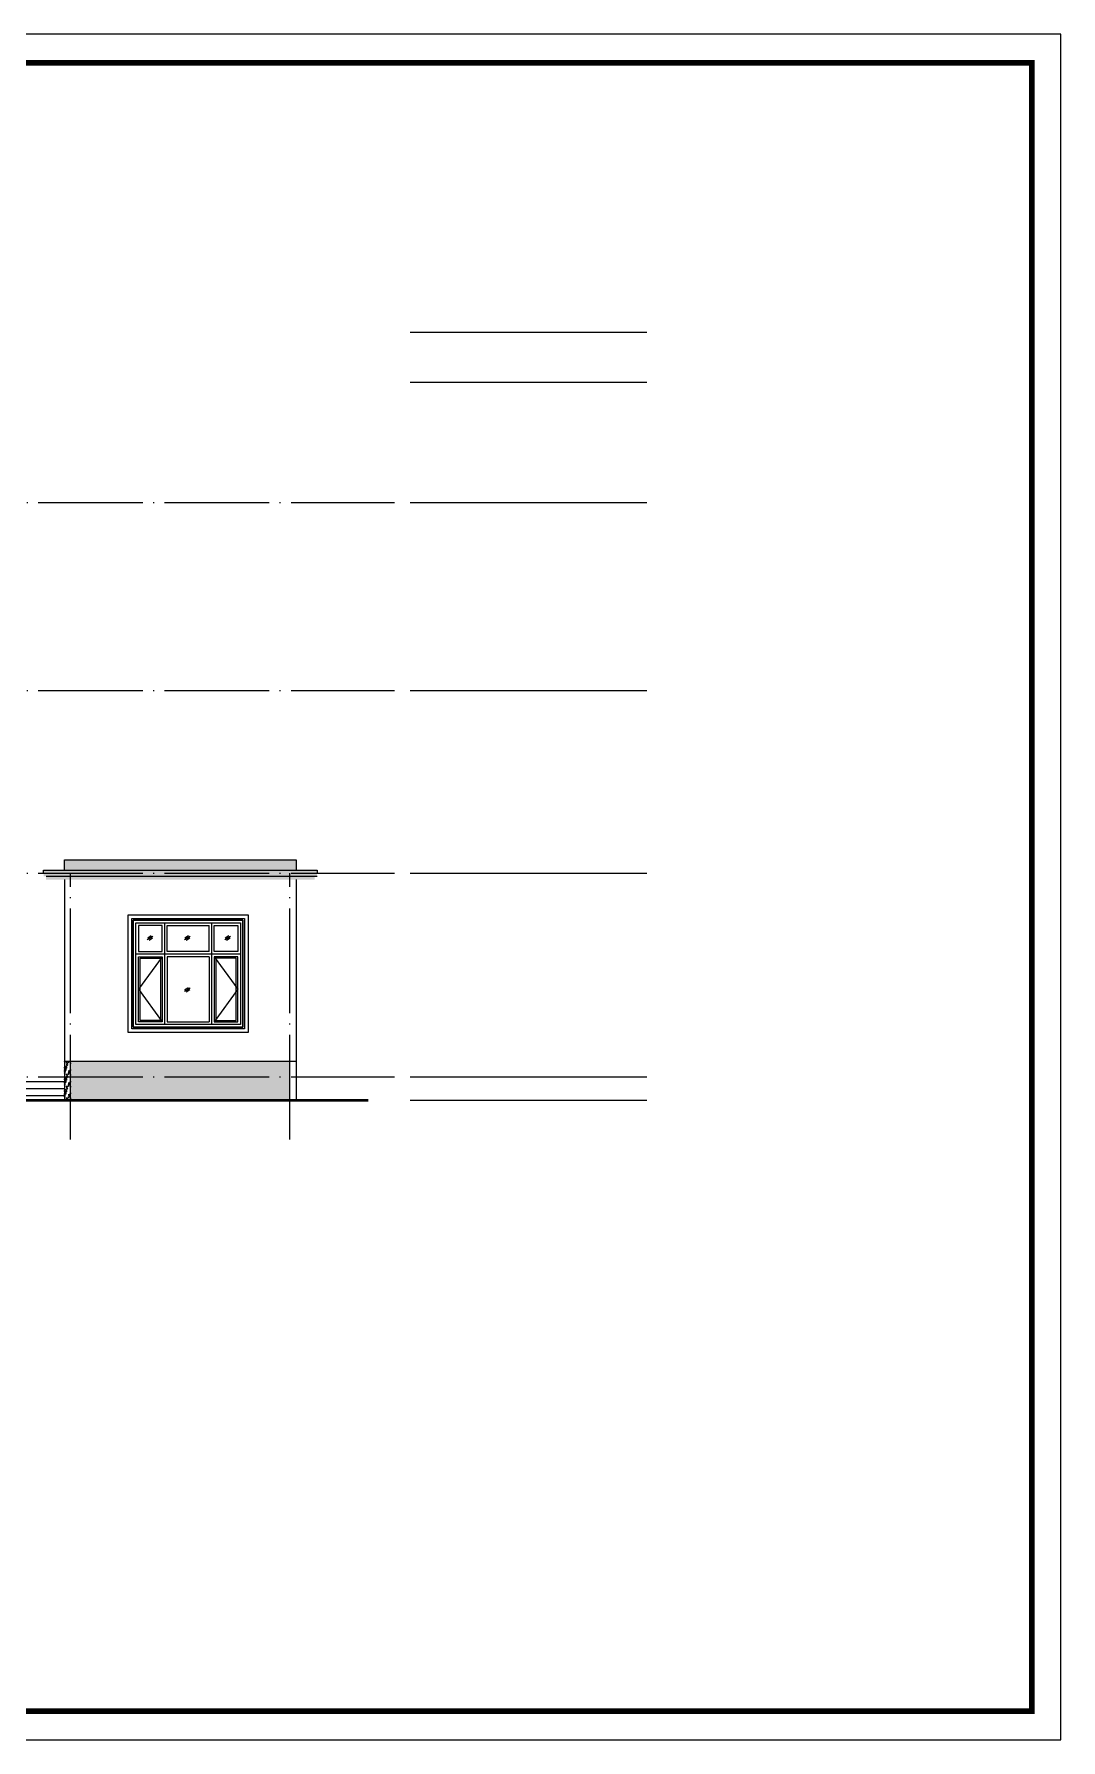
# Model space of a CAD drawing. Extents: x 44111 to 90315, y 4379 to 151689.
# Drawn here: x 70654 to 90315, y 119019 to 151689 of the extents above; entities that cross this region are included whole.
import ezdxf

# ---------------------------------------------------------------- set-up
doc = ezdxf.new("R2010")
doc.units = 0
doc.header["$LTSCALE"] = 1000
doc.header["$MEASUREMENT"] = 0
doc.linetypes.add('DOTE', pattern=[2.42, 2, -0.2, 0.02, -0.2])
for name, color, linetype in [('A-DOTE', 1, 'DOTE'), ('A-PUB_DIM', 3, 'Continuous'), ('A-立面看线', 50, 'Continuous'), ('DIM_ELEV', 3, 'Continuous'), ('J-LM-外墙材料分色', 249, 'Continuous'), ('J-LM-门窗框', 157, 'Continuous'), ('J-LM-门窗洞', 35, 'Continuous'), ('PUB_TITLE', 4, 'Continuous'), ('图框固定块', 3, 'Continuous'), ('填充墙体', 8, 'Continuous')]:
    doc.layers.add(name, color=color, linetype=linetype)
doc.layers.add('细线', color=8, linetype='Continuous', lineweight=0)
pattern_1 = [(41.9872125, (-591259.077, 755447.22), (299.9999956, 225.0000049), [4.804866, -1004.216925]), (68.1985905, (-591330.505, 755439.72), (149.9999999, 450.0000002), [17.30946, -1194.35262]), (60.945396, (-591334.077, 755431.15), (149.99998994, 225.0000064), [7.35402, -1536.99045]), (90, (-591330.5, 755437.58), (150, -9e-15), [2.142857, -222.85713]), (71.565051, (-591260.505, 755442.936), (3e-07, 225.0000005), [4.51754, -469.824105]), (171.469234, (-591260.505, 755442.936), (-149.9999995, 1.4e-06), [7.222767, -1509.5583]), (79.215702, (-591270.505, 755429.007), (150.00000075, 900.0000004), [15.269685, -1588.04715]), (62.1329961, (-591383.3624, 755497.5784), (599.99999271, 1125.0000044), [35.147284, -7345.78245]), (0, (-591381.2, 755530.57), (0, 225), [0, -150]), (64.9831065, (-591284.077, 755571.507), (300.00000076, 674.99999954), [23.647065, -2459.2947]), (81.4391104, (-591226.2196, 755482.5784), (299.999999483, 2024.99998723), [33.588522, -7020.0009]), (82.8749836, (-591309.077, 755502.936), (149.99999099, 1125.00000113), [17.276266, -3610.7397]), (76.75948, (-591324.077, 755455.793), (150.00000146, 674.99999948), [37.42339, -3892.0326]), (0, (-591347.46, 755455.9), (0, 225), [0, -150]), (0, (-591345.05, 755453.5), (0, 225), [0, -150]), (0, (-591328.18, 755465.54), (0, 225), [0, -150]), (0, (-591333, 755492.03), (0, 225), [0, -150]), (59.0362434, (-591315.505, 755492.221), (149.99998805, 225.00000645), [12.494896, -2611.4334]), (0, (-591309.1, 755502.52), (0, 225), [0, -150]), (0, (-591328.18, 755494.44), (0, 225), [0, -150]), (0, (-591320.95, 755508.9), (0, 225), [0, -150]), (0, (-591328.18, 755487.21), (0, 225), [0, -150]), (50.194429, (-591241.22, 755471.864), (150.0000001, 225.0000001), [5.57875, -1165.9587]), (90, (-591241.22, 755465.44), (150, -9e-15), [6.42857, -218.57142]), (43.6677801, (-591249.077, 755457.936), (450.00000034, 449.99999912), [10.862076, -2270.1738]), (90, (-591249.08, 755455.8), (150, -9e-15), [2.142857, -222.85713]), (39.805571, (-591255.505, 755450.436), (299.99999284, 225.00000885), [8.368125, -1748.93805]), (0, (-591277.57, 755465.54), (0, 225), [0, -150]), (0, (-591240.9, 755472.33), (0, 225), [0, -150]), (0, (-591240.9, 755472.33), (0, 225), [0, -150]), (29.3577535, (-591237.648, 755476.15), (449.9999991, 225.0000013), [13.112542, -1363.704435]), (0, (-591241.41, 755487.21), (0, 225), [0, -150]), (146.309932, (-591284.077, 755571.507), (-300.00000184, 224.9999961), [15.452362, -1607.0457]), (8.1301023, (-591300.505, 755541.507), (1499.99998944, 224.99999867), [15.152287, -3166.8282]), (47.8624052, (-591334.077, 755537.221), (600.000000265, 674.999999374), [20.22829, -4227.71235]), (14.6208739, (-591366.934, 755528.65), (899.99999752, 225.00000939), [33.956755, -3531.5025]), (0, (-591354.7, 755542.6), (0, 225), [0, -150]), (18.4349488, (-591306.934, 755520.078), (600.00000006, 224.9999993), [6.77631, -1416.248625]), (16.699244, (-591300.505, 755522.22), (149.999997, 1.24e-05), [3.72868, -779.294295]), (101.093723, (-591296.934, 755523.293), (-300.00000262, 1574.99998526), [18.561123, -3879.2748]), (0, (-591316.13, 755532.98), (0, 225), [0, -150]), (0, (-591300.58, 755541.93), (0, 225), [0, -150]), (0, (-591320.95, 755516.12), (0, 225), [0, -150]), (0, (-591340.23, 755564.29), (0, 225), [0, -150]), (0, (-591347.46, 755554.65), (0, 225), [0, -150]), (44.1449026, (-591309.077, 755568.293), (450.00000077, 449.99999998), [16.92194, -3536.6853]), (54.5829447, (-591320.505, 755552.221), (150.00000042, 224.99999911), [19.720626, -4121.6106]), (0, (-591308.87, 755568.44), (0, 225), [0, -150]), (0, (-591330.6, 755557.06), (0, 225), [0, -150]), (0, (-591308.87, 755568.44), (0, 225), [0, -150]), (0, (-591320.48, 755551.87), (0, 225), [0, -150]), (75.0685828, (-591285.505, 755543.65), (150, 675.0000002), [5.544348, -1158.76875]), (90, (-591284.08, 755549), (150, -9e-15), [22.5, -202.5]), (50.194429, (-591257.648, 755643.293), (150.0000001, 225.0000001), [5.57875, -1165.9587]), (0, (-591299.26, 755595.6), (0, 225), [0, -150]), (0, (-591294.44, 755593.2), (0, 225), [0, -150]), (0, (-591313.72, 755598), (0, 225), [0, -150]), (0, (-591289.62, 755624.5), (0, 225), [0, -150]), (53.1301023, (-591274.077, 755611.15), (150.00000021, 224.99999986), [10.714286, -2239.28565]), (90, (-591274.08, 755592.94), (150, -9e-15), [18.214285, -206.78571]), (0, (-591274.05, 755593.3), (0, 225), [0, -150]), (23.1985905, (-591262.648, 755641.15), (450.0000003, 225.0000001), [5.43984, -1136.926125]), (66.037511, (-591264.077, 755637.936), (150, 449.9999997), [3.51745, -735.14688]), (66.037511, (-591265.505, 755634.72), (150, 449.9999997), [3.51745, -735.14688]), (81.8698976, (-591267.648, 755619.721), (150.00000065, 1125.00000011), [15.152287, -3166.8282]), (90, (-591254.08, 755647.58), (150, -9e-15), [5.357144, -219.642855]), (0, (-591270.55, 755655.08), (0, 225), [0, -150])]

# ---------------------------------------------------------------- blocks, each defined once
blk = doc.blocks.new('玻璃填')
for p, q in [((-55, -32), (55, 32)), ((-47, 2), (21, 42)), ((-21, -42), (47, -2))]:
    blk.add_line(p, q)

msp = doc.modelspace()

# ---------------------------------------------------------------- hatches: boundary and pattern name
at = {"layer": 'J-LM-外墙材料分色'}
h = msp.add_hatch(dxfattribs=at)
h.set_pattern_fill('大理石', color=159, scale=50)
h.set_pattern_definition(pattern_1)
h.paths.add_polyline_path([(76073, 135679), (71233, 135679), (70834, 135679), (70834, 135619), (76073, 135619)])
h.paths.add_polyline_path([(75553, 135619), (71353, 135619), (71353, 135559), (75553, 135559)])
h.paths.add_polyline_path([(71353, 135619), (70834, 135619), (70834, 135617), (70834, 135559), (70884, 135559), (71353, 135559)])
h.paths.add_polyline_path([(71353, 135559), (70884, 135559), (70884, 135497), (71353, 135497)])
h.paths.add_polyline_path([(75553, 135559), (71353, 135559), (71353, 135497), (75553, 135497)])
h.paths.add_polyline_path([(76023, 135559), (75553, 135559), (75553, 135497), (76023, 135497)])
h.paths.add_polyline_path([(76073, 135617), (76073, 135619), (75553, 135619), (75553, 135559), (76073, 135559)])
h.paths.add_polyline_path([(75673, 135877), (71233, 135877), (71233, 135679), (75673, 135679)])
h = msp.add_hatch(dxfattribs=at)
h.set_pattern_fill('大理石', color=159, scale=50)
h.set_pattern_definition(pattern_1)
h.paths.add_polyline_path([(71353, 131719), (71233, 131719), (71233, 131269), (71353, 131269)])
h.paths.add_polyline_path([(71353, 132019), (71233, 132019), (71233, 131719), (71353, 131719)])
h = msp.add_hatch(dxfattribs=at)
h.set_pattern_fill('大理石', color=159, scale=50)
h.set_pattern_definition(pattern_1)
h.paths.add_polyline_path([(75553, 131719), (71353, 131719), (71353, 131269), (75553, 131269)])
h.paths.add_polyline_path([(75553, 132019), (71353, 132019), (71353, 131719), (75553, 131719)])

# ---------------------------------------------------------------- linework, layer by layer
at = {"layer": 'A-DOTE'}
for p, q in [((53793, 142719), (77553, 142719)), ((53793, 139119), (77553, 139119)), ((53793, 135619), (77553, 135619)), ((71353, 130520), (71353, 135619)), ((75553, 130520), (75553, 135619)), ((53793, 131719), (77553, 131719))]:
    msp.add_line(p, q, dxfattribs=at)
at = {"layer": 'A-PUB_DIM'}
msp.add_line((71233, 131269), (69843, 131269), dxfattribs=at)
at = {"layer": 'A-立面看线'}
for p, q in [((70834, 135617), (70834, 135679)), ((70834, 135679), (71233, 135679)), ((71233, 135679), (71233, 135877)), ((71233, 135877), (75673, 135877)), ((71233, 135679), (76073, 135679)), ((75673, 135877), (75673, 135679)), ((76073, 135679), (76073, 135617)), ((70884, 135559), (76073, 135559)), ((71233, 135497), (71233, 131269)), ((75673, 135497), (75673, 131269)), ((71233, 132019), (75673, 132019)), ((71233, 131619), (69793, 131619)), ((71233, 131486), (69793, 131486)), ((71233, 131353), (69843, 131353))]:
    msp.add_line(p, q, dxfattribs=at)
for points, const_width in [([(76023, 135497), (70884, 135497), (70884, 135559), (70834, 135559), (70834, 135617)], 0.1), ([(76073, 135617), (76073, 135559), (76023, 135559), (76023, 135497), (75673, 135497)], 0.1), ([(54293, 131269), (77053, 131269)], 50)]:
    msp.add_lwpolyline(points, dxfattribs=dict(at, const_width=const_width))
at = {"layer": 'DIM_ELEV'}
for p, q in [((77853, 145979), (82387, 145979)), ((77853, 145024), (82387, 145024)), ((77853, 142719), (82387, 142719)), ((77853, 139119), (82387, 139119)), ((77853, 135619), (82387, 135619)), ((77853, 131719), (82387, 131719)), ((77853, 131269), (82387, 131269))]:
    msp.add_line(p, q, dxfattribs=at)
at = {"layer": 'J-LM-门窗框'}
for p, q in [((73103, 134619), (72653, 134619)), ((72653, 134619), (72653, 134119)), ((73103, 134119), (73103, 134619)), ((73153, 134669), (73153, 132719)), ((73203, 134119), (73203, 134619)), ((73203, 134619), (74003, 134619)), ((74003, 134119), (74003, 134619)), ((74053, 134669), (74053, 132719)), ((74103, 134619), (74553, 134619)), ((74103, 134119), (74103, 134619)), ((74553, 134619), (74553, 134119)), ((74603, 134669), (74603, 132719)), ((74603, 134069), (72603, 134069)), ((72653, 134119), (73103, 134119)), ((72653, 132769), (72653, 134019)), ((72653, 134019), (73103, 134019)), ((72683, 132799), (72683, 133989)), ((72683, 133989), (73073, 133989)), ((73073, 133989), (73073, 132799)), ((73103, 134019), (73103, 132769)), ((74003, 134119), (73203, 134119)), ((74003, 134019), (73203, 134019)), ((73203, 134019), (73203, 132769)), ((74003, 134019), (74003, 132769)), ((74553, 134119), (74103, 134119)), ((74553, 134019), (74103, 134019)), ((74103, 134019), (74103, 132769)), ((74523, 133989), (74133, 133989)), ((74133, 133989), (74133, 132799)), ((74523, 132799), (74523, 133989)), ((74553, 132769), (74553, 134019)), ((73153, 132719), (72603, 132719)), ((73103, 132769), (72653, 132769)), ((73073, 132799), (72683, 132799)), ((73203, 132769), (74003, 132769)), ((74103, 132769), (74553, 132769)), ((74133, 132799), (74523, 132799)), ((74603, 132719), (74603, 132719))]:
    msp.add_line(p, q, dxfattribs=at)
msp.add_lwpolyline([(74603, 132719), (72603, 132719), (72603, 134669), (74603, 134669)], close=True, dxfattribs=at)
for points in [[(73103, 134019), (72653, 133394), (73103, 132769)], [(74103, 134019), (74553, 133394), (74103, 132769)]]:
    msp.add_lwpolyline(points, dxfattribs=at)
at = {"layer": 'J-LM-门窗洞'}
for points in [[(74753, 132569), (72453, 132569), (72453, 134819), (74753, 134819)], [(74683, 132639), (72523, 132639), (72523, 134749), (74683, 134749)], [(74653, 132669), (72553, 132669), (72553, 134719), (74653, 134719)]]:
    msp.add_lwpolyline(points, close=True, dxfattribs=at)
at = {"layer": 'PUB_TITLE'}
msp.add_lwpolyline([(44111, 119019), (90315, 119019), (90315, 151689), (44111, 151689)], close=True, dxfattribs=at)
msp.add_lwpolyline([(44111, 119019), (90315, 119019), (90315, 151689), (44111, 151689)], close=True, dxfattribs=at)
at = {"layer": 'PUB_TITLE', "const_width": 110}
msp.add_lwpolyline([(46861, 119569), (89761, 119569), (89761, 151139), (46861, 151139)], close=True, dxfattribs=at)
at = {"layer": '图框固定块'}
msp.add_lwpolyline([(44111, 119019), (90315, 119019), (90315, 151689), (44111, 151689)], close=True, dxfattribs=at)
at = {"layer": '细线'}
msp.add_lwpolyline([(74653, 132669), (74653, 134719), (72553, 134719), (72553, 132669)], close=True, dxfattribs=at)

# ---------------------------------------------------------------- block references
at = {"layer": '填充墙体'}
for p in [(72875, 134380), (73586, 134380), (74360, 134380), (73586, 133390)]:
    msp.add_blockref('玻璃填', p, dxfattribs=at)

doc.saveas('drawing.dxf')
